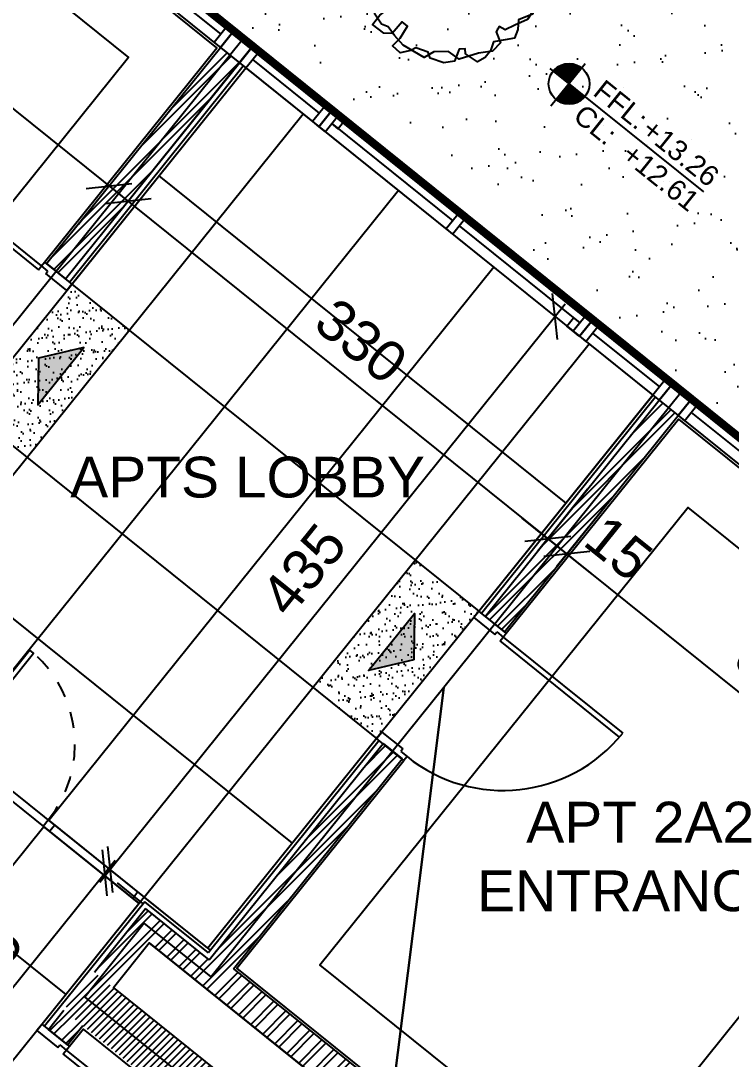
# Model space of a CAD drawing. Extents: x 0 to 47, y -4.1 to 58.5.
# Drawn here: x 23.85 to 28.21, y 40.16 to 46.53 of the extents above; entities that cross this region are included whole.
import ezdxf
from ezdxf.enums import TextEntityAlignment as Align

# ---------------------------------------------------------------- set-up
doc = ezdxf.new("R2010")
doc.units = 0
doc.header["$MEASUREMENT"] = 0
doc.header["$PDMODE"] = 35
doc.header["$PDSIZE"] = 0.3
doc.linetypes.add('HIDDEN2', pattern=[0.1875, 0.125, -0.0625])
doc.layers.get('0').update_dxf_attribs({"linetype": 'CONTINUOUS'})
doc.layers.get('DEFPOINTS').update_dxf_attribs({"linetype": 'CONTINUOUS'})
for name, color, linetype in [('A-ALU', 9, 'CONTINUOUS'), ('A-ANNO-LEVL', 3, 'CONTINUOUS'), ('A-AREAS', 6, 'CONTINUOUS'), ('a-dim', 3, 'CONTINUOUS'), ('A-DOORS', 1, 'CONTINUOUS'), ('A-ENT-ARROWS', 252, 'CONTINUOUS'), ('A-HATCH-CONC', 8, 'CONTINUOUS'), ('A-HATCH-WALL', 8, 'CONTINUOUS'), ('A-moquette', 137, 'CONTINUOUS'), ('A-NOMENCLATURE', 3, 'CONTINUOUS'), ('A-PLASTER', 8, 'CONTINUOUS'), ('A-PORTE', 1, 'CONTINUOUS'), ('A-proj-marble', 137, 'CONTINUOUS'), ('A-proj-wood', 5, 'CONTINUOUS'), ('a-revetement', 1, 'CONTINUOUS'), ('A-sect-marble', 1, 'CONTINUOUS'), ('A-TILES', 137, 'CONTINUOUS'), ('A-TREES', 63, 'CONTINUOUS'), ('A-WALL', 4, 'CONTINUOUS'), ('areaexe', 2, 'CONTINUOUS')]:
    doc.layers.add(name, color=color, linetype=linetype)
doc.styles.add('A100-STEXT', font='Arial Regular.ttf', dxfattribs={"height": 0.25})
doc.styles.add('ATTR', font='romans.shx', dxfattribs={"width": 0.8, "height": 0.7})
doc.styles.add('BLOCK', font='Arial Regular.ttf', dxfattribs={"width": 0.8, "height": 0.25})
doc.dimstyles.new('A100-DIM', dxfattribs={"dimtxt": 0.25, "dimasz": 0.2, "dimexe": 0.1, "dimexo": 0.3, "dimgap": 0.1, "dimtad": 1, "dimlfac": 100, "dimrnd": 0.5, "dimdsep": 46, "dimtxsty": 'A100-STEXT', "dimblk1": 'OBLIQUE', "dimblk2": 'OBLIQUE', "dimsah": 1, "dimcen": -0.05, "dimdle": 0.1, "dimclrd": 15, "dimclre": 15, "dimclrt": 256, "dimadec": 0, "dimazin": 0, "dimtfac": 0.28, "dimtix": 1, "dimtmove": 2, "dimatfit": 3, "dimldrblk": 'OBLIQUE', "dimfxl": 1, "dimtolj": 1, "dimarcsym": 0})

# ---------------------------------------------------------------- blocks, each defined once
blk = doc.blocks.new('DEC6')
for points in [[(-54.284, 20.69), (-46.215, 15.988), (-45.848, 14.107), (-55.018, 16.458), (-57.585, 10.345), (-52.817, 1.881), (-56.485, -3.291), (-58.319, -8.934), (-54.284, -13.636), (-49.149, -19.279), (-51.35, -24.921), (-51.35, -30.564), (-49.149, -35.736), (-39.979, -36.677), (-37.779, -34.326), (-34.845, -36.677), (-37.412, -44.67), (-32.644, -49.843), (-23.841, -53.134), (-20.54, -50.783), (-12.471, -53.605), (-11.004, -56.896), (-6.602, -62.539), (0, -62.069), (-0.734, -55.015), (0.367, -46.081), (4.768, -46.081), (5.135, -55.956), (9.536, -59.247), (18.706, -59.247), (18.706, -51.724), (17.605, -47.492), (19.806, -43.26), (24.941, -45.141), (23.841, -48.902), (25.308, -51.253), (33.377, -53.134), (41.08, -43.26), (45.848, -41.849), (52.45, -38.558), (52.817, -30.564), (50.616, -23.04), (52.083, -16.928), (56.851, -13.636), (60.152, -10.815), (61.986, -4.232), (59.052, 1.411), (52.817, 1.411), (51.716, 4.703), (56.485, 5.173), (57.218, 9.405), (59.052, 12.226), (57.218, 23.982), (53.55, 25.862), (49.883, 25.392), (46.582, 31.505), (47.315, 37.618), (43.647, 44.671), (32.277, 46.082), (28.609, 49.844), (27.876, 55.016), (19.439, 58.308), (16.505, 55.956), (5.502, 54.546), (4.401, 55.486), (0, 54.076), (0.367, 51.254), (4.034, 46.082), (2.567, 41.85), (-2.201, 41.85), (-6.236, 47.963), (-6.236, 55.486), (-12.471, 58.778), (-19.073, 54.076), (-15.772, 50.314), (-16.505, 46.082), (-23.841, 43.731), (-34.111, 47.493), (-37.412, 43.261), (-33.377, 36.207), (-39.979, 27.743), (-47.682, 36.207), (-51.717, 32.445), (-46.582, 23.982), (-49.149, 21.631)], [(-22.374, 49.844), (-33.011, 46.552), (-36.678, 40.439), (-44.748, 36.207), (-49.149, 30.094), (-48.049, 25.392), (-51.717, 19.279), (-56.852, 10.815), (-57.218, 5.643), (-53.184, -2.351), (-50.249, -8.463), (-45.848, -9.404), (-46.582, -13.166), (-53.184, -16.928), (-52.45, -24.451), (-46.215, -31.034), (-38.879, -41.849), (-30.443, -42.319), (-23.107, -48.432), (-20.54, -55.015), (-5.135, -57.366), (3.301, -55.956), (9.903, -54.075), (14.304, -55.485), (21.64, -53.134), (27.876, -46.081), (35.211, -45.141), (38.512, -37.147), (45.481, -31.504), (51.716, -27.272), (53.55, -20.689), (53.55, -12.696), (55.384, -4.232), (59.419, 5.643), (52.45, 14.107), (53.184, 20.69), (49.883, 31.975), (42.914, 36.677), (38.879, 43.731), (32.644, 48.903), (26.042, 50.314), (21.273, 54.076), (11.737, 56.897), (0, 56.427), (-7.703, 54.076), (-15.405, 54.076)], [(17.239, 49.844), (12.104, 51.725), (8.803, 51.725), (6.602, 49.844), (6.602, 48.433), (8.436, 46.552), (11.737, 47.963), (16.505, 45.612), (18.339, 48.433)], [(27.876, 37.148), (23.474, 39.029), (24.941, 42.79), (33.377, 43.731), (28.609, 40.439)], [(17.972, 35.737), (14.304, 35.267), (15.772, 30.565), (19.806, 31.505)], [(31.177, 27.743), (38.146, 26.803), (38.146, 21.631), (30.81, 14.577), (29.343, 16.458), (33.377, 22.571), (31.177, 25.862)], [(49.149, 21.16), (45.481, 20.22), (46.215, 17.869), (49.516, 16.928)], [(2.567, 0), (0, 0), (0.733, -1.41)], [(41.813, 2.822), (36.678, -1.88), (40.713, -5.642), (44.748, -3.291)]]:
    blk.add_lwpolyline(points, close=True)
at = {"style": 'ATTR', "width": 0.8, "flags": 9}
blk.add_attdef('ESTCODE', (0, 0), '', height=0.7, dxfattribs=at)
blk = doc.blocks.new('_OBLIQUE')
at = {"color": 0, "linetype": 'ByBlock'}
blk.add_line((-0.5, -0.5), (0.5, 0.5), dxfattribs=at)
blk = doc.blocks.new('*D168')
at = {"layer": 'a-dim', "color": 15, "lineweight": -2, "transparency": 16777216}
for p, q in [((21.9777, 47.4585), (24.4713, 45.4531)), ((21.9502, 47.2649), (21.9929, 47.3179)), ((24.2054, 45.282), (24.3307, 45.4379))]:
    blk.add_line(p, q, dxfattribs=at)
at = {"layer": 'DEFPOINTS', "color": 0, "transparency": 16777216}
for p in [(22.1383, 47.4986), (24.3934, 45.5158), (24.3934, 45.5158)]:
    blk.add_point(p, dxfattribs=at)
at = {"layer": 'a-dim', "color": 15, "lineweight": -2, "transparency": 16777216, "xscale": 0.2, "yscale": 0.2, "zscale": 0.2}
for p, rotation in [((22.0556, 47.3958), 141.1937093273593), ((24.3934, 45.5158), 321.1937093273593)]:
    blk.add_blockref('_OBLIQUE', p, dxfattribs=dict(at, rotation=rotation))
at = {"layer": 'a-dim', "transparency": 16777216, "insert": (23.3672, 46.6333), "char_height": 0.25, "attachment_point": 5, "rotation": 321.19371, "style": 'A100-STEXT'}
blk.add_mtext('\\A1;300', dxfattribs=at)
blk = doc.blocks.new('*D169')
at = {"layer": 'a-dim', "color": 15, "lineweight": -2, "transparency": 16777216}
for p, q in [((25.2877, 46.3885), (24.4476, 45.3438)), ((24.4324, 45.4844), (27.1598, 43.291)), ((27.3266, 43.6581), (27.0192, 43.2758))]:
    blk.add_line(p, q, dxfattribs=at)
at = {"layer": 'DEFPOINTS', "color": 0, "transparency": 16777216}
for p in [(25.4757, 46.6223), (27.5146, 43.8918), (27.0819, 43.3537)]:
    blk.add_point(p, dxfattribs=at)
at = {"layer": 'a-dim', "color": 15, "lineweight": -2, "transparency": 16777216, "xscale": 0.2, "yscale": 0.2, "zscale": 0.2}
for p, rotation in [((24.5103, 45.4218), 141.1937093273593), ((27.0819, 43.3537), 321.1937093273593)]:
    blk.add_blockref('_OBLIQUE', p, dxfattribs=dict(at, rotation=rotation))
at = {"layer": 'a-dim', "transparency": 16777216, "insert": (25.9388, 44.5652), "char_height": 0.25, "attachment_point": 5, "rotation": 321.19371, "style": 'A100-STEXT'}
blk.add_mtext('\\A1;330', dxfattribs=at)
blk = doc.blocks.new('*D170')
at = {"layer": 'a-dim', "color": 15, "lineweight": -2, "transparency": 16777216}
for p, q in [((27.3266, 43.6581), (27.0192, 43.2758)), ((27.4435, 43.5641), (27.1361, 43.1818)), ((27.0819, 43.3537), (26.926, 43.479)), ((27.0819, 43.3537), (27.1988, 43.2597)), ((27.1988, 43.2597), (27.3546, 43.1344))]:
    blk.add_line(p, q, dxfattribs=at)
at = {"layer": 'DEFPOINTS', "color": 0, "transparency": 16777216}
for p in [(27.5146, 43.8918), (27.6315, 43.7978), (27.1988, 43.2597)]:
    blk.add_point(p, dxfattribs=at)
at = {"layer": 'a-dim', "color": 15, "lineweight": -2, "transparency": 16777216, "xscale": 0.2, "yscale": 0.2, "zscale": 0.2}
for p, rotation in [((27.0819, 43.3537), 321.1937093273593), ((27.1988, 43.2597), 141.1937093273593)]:
    blk.add_blockref('_OBLIQUE', p, dxfattribs=dict(at, rotation=rotation))
at = {"layer": 'a-dim', "transparency": 16777216, "insert": (27.5168, 43.2961), "char_height": 0.25, "attachment_point": 5, "rotation": 321.19371, "style": 'A100-STEXT'}
blk.add_mtext('\\A1;15', dxfattribs=at)
blk = doc.blocks.new('*D171')
at = {"layer": 'a-dim', "color": 15, "lineweight": -2, "transparency": 16777216}
for p, q in [((27.4435, 43.5641), (27.1361, 43.1818)), ((27.1208, 43.3224), (29.6145, 41.317)), ((29.7187, 41.6061), (29.4739, 41.3017))]:
    blk.add_line(p, q, dxfattribs=at)
at = {"layer": 'DEFPOINTS', "color": 0, "transparency": 16777216}
for p in [(27.6315, 43.7978), (29.9067, 41.8398), (29.5366, 41.3796)]:
    blk.add_point(p, dxfattribs=at)
at = {"layer": 'a-dim', "color": 15, "lineweight": -2, "transparency": 16777216, "xscale": 0.2, "yscale": 0.2, "zscale": 0.2}
for p, rotation in [((27.1988, 43.2597), 141.1937093273593), ((29.5366, 41.3796), 321.1937093273593)]:
    blk.add_blockref('_OBLIQUE', p, dxfattribs=dict(at, rotation=rotation))
at = {"layer": 'a-dim', "transparency": 16777216, "insert": (28.5104, 42.4971), "char_height": 0.25, "attachment_point": 5, "rotation": 321.19371, "style": 'A100-STEXT'}
blk.add_mtext('\\A1;300', dxfattribs=at)
blk = doc.blocks.new('LVTAG_P')
for p, q in [((0, 0.00314), (0, -0.00353)), ((-0.00301, 0), (0.02113, 0))]:
    blk.add_line(p, q)
at = {"const_width": 0.0025}
for points in [[(0, 0.00125, 0.414214), (-0.00125, 0, 1)], [(0, -0.00125, 0.414214), (0.00125, 0, 1)]]:
    blk.add_lwpolyline(points, format="xyb", dxfattribs=at)
blk.add_circle((0, 0), 0.0025)
at = {"style": 'BLOCK'}
for s, p in [('FFL:', (0.00297, 0.00076)), ('CL:', (0.00294, -0.00312))]:
    blk.add_text(s, height=0.0025, dxfattribs=at).set_placement(p)
for p in [(0.01054, 0.00076), (0.01054, -0.00313)]:
    blk.add_attdef('+00.00', p, '', height=0.0025, dxfattribs=at)
blk = doc.blocks.new('P100E21.5D')
at = {"layer": 'A-PORTE'}
for p, q in [((0.03, 0.215), (0.03, 1.155)), ((0.06, 1.155), (0.06, 0.215)), ((0.03, 0.215), (0, 0.215)), ((0, 0.215), (0, 0)), ((0.06, 0.215), (0.02, 0.215)), ((0.03, 0.165), (0.03, 0.215)), ((0.97, 0.215), (1, 0.215)), ((0.97, 0.165), (0.97, 0.215)), ((1, 0.215), (1, 0)), ((0.05, 0.165), (0.03, 0.165)), ((0.05, 0), (0.05, 0.165)), ((0.95, 0), (0.95, 0.165)), ((0.95, 0.165), (0.97, 0.165)), ((0, 0), (0.05, 0)), ((1, 0), (0.95, 0))]:
    blk.add_line(p, q, dxfattribs=at)
blk.add_arc((0.03, 0.215), 0.94, 0, 90, dxfattribs=at)
blk = doc.blocks.new('P90E21.5D')
at = {"layer": 'A-PORTE'}
for p, q in [((0, 0), (-0.0313, -0.039)), ((0.1675, -0.1347), (0, 0)), ((-0.0313, -0.039), (0.0972, -0.1424)), ((0.0972, -0.1424), (0.1098, -0.1268)), ((0.1098, -0.1268), (0.1487, -0.1581)), ((0.1299, -0.1815), (0.155, -0.1503)), ((0.7845, -0.7079), (0.1299, -0.1815)), ((0.1487, -0.1581), (0.1675, -0.1347)), ((0.1487, -0.1581), (0.8033, -0.6845)), ((-0.564, -0.7013), (-0.5327, -0.6624)), ((-0.5327, -0.6624), (-0.4041, -0.7658)), ((-0.3965, -0.8361), (-0.564, -0.7013)), ((-0.4041, -0.7658), (-0.4166, -0.7814)), ((-0.4166, -0.7814), (-0.3777, -0.8127)), ((-0.3777, -0.8127), (-0.3965, -0.8361))]:
    blk.add_line(p, q, dxfattribs=at)
blk.add_arc((0.1487, -0.1581), 0.84, 231.19371, 321.19371, dxfattribs=at)
blk = doc.blocks.new('P_ENT_WOOD')
at = {"layer": 'A-PORTE'}
for points in [[(0.5883, -0.4732), (0.6117, -0.492), (1.0751, 0.0842), (1.0517, 0.103)], [(0, 0), (0.5883, -0.4732), (0.557, -0.5121), (-0.0313, -0.039)], [(1.165, -0.9369), (1.7534, -1.4101), (1.722, -1.449), (1.1337, -0.9759)]]:
    blk.add_lwpolyline(points, close=True, dxfattribs=at)
for points in [[(0.039, -0.0313), (0.0076, -0.0703)], [(0.5494, -0.4418), (0.5181, -0.4808)], [(1.204, -0.9682), (1.1726, -1.0072)], [(1.7144, -1.3787), (1.6831, -1.4177)]]:
    blk.add_lwpolyline(points, dxfattribs=at)
at = {"layer": 'A-PORTE', "linetype": 'HIDDEN2', "ltscale": 0.5}
blk.add_arc((0.5883, -0.4732), 0.74, 321.19371, 48.87027, dxfattribs=at)
blk = doc.blocks.new('*D192')
at = {"layer": 'a-dim', "color": 15, "lineweight": -2, "transparency": 16777216}
for p, q in [((24.3371, 41.2483), (27.1886, 44.794)), ((27.2755, 44.5957), (27.2038, 44.6534)), ((24.5494, 41.2059), (24.4777, 41.2635))]:
    blk.add_line(p, q, dxfattribs=at)
at = {"layer": 'DEFPOINTS', "color": 0, "transparency": 16777216}
for p in [(27.0417, 44.7838), (27.1259, 44.716), (24.3156, 41.3939)]:
    blk.add_point(p, dxfattribs=at)
at = {"layer": 'a-dim', "color": 15, "lineweight": -2, "transparency": 16777216, "xscale": 0.2, "yscale": 0.2, "zscale": 0.2}
for p, rotation in [((27.1259, 44.716), 51.19370936742238), ((24.3998, 41.3262), 231.1937093674224)]:
    blk.add_blockref('_OBLIQUE', p, dxfattribs=dict(at, rotation=rotation))
at = {"layer": 'a-dim', "transparency": 16777216, "insert": (25.5854, 43.1638), "char_height": 0.25, "attachment_point": 5, "rotation": 51.19371, "style": 'A100-STEXT'}
blk.add_mtext('\\A1;435', dxfattribs=at)
blk = doc.blocks.new('*D197')
at = {"layer": 'a-dim', "color": 15, "lineweight": -2, "transparency": 16777216}
for p, q in [((22.9485, 39.5419), (24.4305, 41.3847)), ((24.6016, 41.1187), (24.4457, 41.2441)), ((23.245, 39.4318), (23.0891, 39.5571))]:
    blk.add_line(p, q, dxfattribs=at)
at = {"layer": 'DEFPOINTS', "color": 0, "transparency": 16777216}
for p in [(24.3678, 41.3067), (24.3678, 41.3067), (23.0112, 39.6198)]:
    blk.add_point(p, dxfattribs=at)
at = {"layer": 'a-dim', "color": 15, "lineweight": -2, "transparency": 16777216, "xscale": 0.2, "yscale": 0.2, "zscale": 0.2}
for p, rotation in [((24.3678, 41.3067), 51.19370937197299), ((23.0112, 39.6198), 231.193709371973)]:
    blk.add_blockref('_OBLIQUE', p, dxfattribs=dict(at, rotation=rotation))
at = {"layer": 'a-dim', "transparency": 16777216, "insert": (23.5121, 40.6059), "char_height": 0.25, "attachment_point": 5, "rotation": 51.19371, "style": 'A100-STEXT'}
blk.add_mtext('\\A1;216.5', dxfattribs=at)

msp = doc.modelspace()

# ---------------------------------------------------------------- hatches: boundary and pattern name
at = {"layer": 'A-ENT-ARROWS'}
for points in [[(23.96151, 44.46015), (23.95751, 44.17513), (24.23875, 44.52642)], [(26.26036, 42.61141), (25.98284, 42.54636), (26.26562, 42.89641)]]:
    msp.add_hatch(color=256, dxfattribs=at).paths.add_polyline_path(points)
at = {"layer": 'A-HATCH-CONC'}
h = msp.add_hatch(dxfattribs=at)
h.set_pattern_fill('ANSI31', color=256, scale=0.25, style=0)
h.paths.add_polyline_path([(27.28867, 38.2972), (24.30407, 40.69742), (24.11606, 40.46364), (26.8435, 38.27023), (25.62093, 36.74999), (26.0444, 36.74999)])
at = {"layer": 'A-HATCH-WALL'}
h = msp.add_hatch(dxfattribs=at)
h.set_pattern_fill('ANSI32', color=256, scale=0.25, style=0)
h.paths.add_polyline_path([(24.12752, 44.94581), (25.19289, 46.27057), (25.076, 46.36458), (24.01063, 45.03982)])
h = msp.add_hatch(dxfattribs=at)
h.set_pattern_fill('ANSI32', color=256, scale=0.25, style=0)
h.paths.add_polyline_path([(26.69911, 42.87774), (26.816, 42.78374), (27.88137, 44.10849), (27.76448, 44.2025)])
h = msp.add_hatch(dxfattribs=at)
h.set_pattern_fill('ANSI32', color=256, scale=0.25, style=0)
h.paths.add_polyline_path([(25.15527, 40.71867), (26.18931, 42.00447), (26.07242, 42.09847), (25.00705, 40.77371), (24.61741, 41.08706), (24.59548, 41.05978), (24.30407, 40.69742), (24.42096, 40.60342), (24.6403, 40.87616), (27.25085, 38.77675), (27.03151, 38.50401), (27.10944, 38.44134), (27.32878, 38.71409), (27.43008, 38.63262), (27.21074, 38.35987), (27.28867, 38.2972), (27.50801, 38.56995), (29.56918, 36.91235), (29.66318, 37.02924), (27.57863, 38.70564), (27.73531, 38.90046), (27.61842, 38.99446), (27.49308, 38.83861)])
h = msp.add_hatch(dxfattribs=at)
h.set_pattern_fill('ANSI32', color=256, scale=0.25, style=0)
h.paths.add_polyline_path([(24.23295, 40.36964), (24.11606, 40.46364), (24.02206, 40.34675), (24.13895, 40.25275)])
at = {"layer": 'A-moquette'}
h = msp.add_hatch(dxfattribs=at)
h.set_pattern_fill('AR-SAND', color=256, scale=0.05, angle=-4e-14, style=0)
h.paths.add_polyline_path([(24.51715, 44.63247), (24.16648, 44.91448), (23.53979, 44.13521), (23.89046, 43.8532)])
h = msp.add_hatch(dxfattribs=at)
h.set_pattern_fill('AR-SAND', color=256, scale=0.05, angle=-4e-14, style=0)
h.paths.add_polyline_path([(26.66014, 42.90907), (26.27051, 43.22242), (25.64382, 42.44315), (26.03345, 42.12981), (26.06479, 42.16877)])
at = {"layer": 'A-TREES'}
h = msp.add_hatch(dxfattribs=at)
h.set_pattern_fill('AR-SAND', color=256, scale=0.2, style=0)
h.set_pattern_definition([(37.5, (4.72837, 53.1), (-0.0125987, 0.3853648), [0, -0.304, 0, -0.34, 0, -0.325]), (7.5, (4.72837, 53.1), (0.353955, 0.564429), [0, -0.164, 0, -0.274, 0, -0.105]), (327.5, (4.48237, 53.1), (0.6228284, 0.001132), [0, -0.1, 0, -0.36, 0, -0.47]), (317.5, (4.48237, 53.1), (0.601225, 0.175535), [0, -0.05, 0, -0.236, 0, -0.27])])
h.paths.add_polyline_path([(26.02095, 49.45441), (25.39426, 48.67514), (24.26622, 47.27246), (24.30518, 47.24112), (24.34414, 47.20979), (28.94183, 43.51232), (30.06987, 44.91501), (30.69656, 45.69427)])

# ---------------------------------------------------------------- linework, layer by layer
at = {"layer": 'A-ALU'}
for p, q in [((24.31586, 47.14271), (28.80445, 43.53297)), ((24.19543, 47.07273), (28.76194, 43.40034)), ((24.27512, 47.09205), (25.07777, 46.44656)), ((25.27259, 46.28989), (25.68171, 45.96088)), ((25.75963, 45.89821), (26.49994, 45.30285)), ((26.5389, 45.27152), (27.27921, 44.67617)), ((27.35713, 44.6135), (27.76625, 44.28448)), ((27.96107, 44.12781), (28.76372, 43.48232))]:
    msp.add_line(p, q, dxfattribs=at)
for points in [[(25.03704, 46.39591), (25.076, 46.36458), (25.15747, 46.46588), (25.11851, 46.49722)], [(25.19289, 46.27057), (25.23185, 46.23924), (25.31332, 46.34054), (25.27436, 46.37188)], [(25.64097, 45.91023), (25.67993, 45.87889), (25.7614, 45.9802), (25.72244, 46.01153)], [(25.67993, 45.87889), (25.7189, 45.84756), (25.80037, 45.94886), (25.7614, 45.9802)], [(26.4592, 45.2522), (26.49817, 45.22087), (26.57964, 45.32217), (26.54067, 45.35351)], [(27.23847, 44.62551), (27.27744, 44.59418), (27.35891, 44.69548), (27.31994, 44.72682)], [(27.27744, 44.59418), (27.3164, 44.56284), (27.39787, 44.66415), (27.35891, 44.69548)], [(27.72552, 44.23383), (27.76448, 44.2025), (27.84595, 44.3038), (27.80699, 44.33514)], [(27.88137, 44.10849), (27.92033, 44.07716), (28.0018, 44.17846), (27.96284, 44.2098)]]:
    msp.add_lwpolyline(points, close=True, dxfattribs=at)
for points in [[(25.80037, 45.94886), (25.83933, 45.91753), (25.7986, 45.86688), (25.75963, 45.89821), (25.80037, 45.94886)], [(27.24024, 44.7075), (27.27921, 44.67617), (27.23847, 44.62551), (27.19951, 44.65685), (27.24024, 44.7075)]]:
    msp.add_lwpolyline(points, dxfattribs=at)
at = {"layer": 'A-AREAS'}
for points in [[(17.55324, 42.14836), (18.69876, 41.22713), (19.60743, 42.35702), (19.97758, 42.05934), (20.96415, 43.28612), (20.80768, 43.41196), (21.12146, 43.80214), (21.278, 43.67638), (22.33001, 42.83034), (25.21592, 46.41888), (24.2769, 47.17404), (26.20083, 49.5664), (23.11502, 52.04801), (19.53813, 54.92455), (15.96124, 57.80109)], [(17.55324, 42.14836), (18.69876, 41.22713), (19.60743, 42.35702), (19.97758, 42.05934), (20.96415, 43.28612), (21.63507, 42.84383), (22.35589, 42.26415), (22.57524, 42.53689), (21.13305, 43.6956), (20.91425, 43.42352), (21.63507, 42.84383), (20.96415, 43.28612), (20.80768, 43.41196), (21.12146, 43.80214), (22.33001, 42.83034), (25.21592, 46.41888), (27.90439, 44.2568), (25.01849, 40.66827), (24.60937, 40.99728), (24.24432, 40.54336), (27.0507, 38.28646)], [(28.84341, 43.50164), (27.90439, 44.2568), (26.44418, 42.44107), (26.09959, 39.7026), (27.25085, 38.77675), (27.03151, 38.50401), (24.42096, 40.60342), (24.6403, 40.87616), (26.09959, 39.7026), (26.44418, 42.44107), (25.01849, 40.66827), (24.60937, 40.99728), (24.24432, 40.54336), (27.0507, 38.28646), (24.97409, 35.7057), (27.76357, 33.4624), (27.63823, 33.30654), (27.75512, 33.21254), (27.0031, 32.27741), (27.11387, 32.18833), (27.11387, 31.81), (26.63837, 31.81), (26.63837, 27.07)]]:
    msp.add_lwpolyline(points, dxfattribs=at)
for points in [[(24.2769, 47.17404), (26.20083, 49.5664), (30.76735, 45.894), (28.84341, 43.50164)], [(24.42096, 40.60342), (24.6403, 40.87616), (27.25085, 38.77675), (27.03151, 38.50401)]]:
    msp.add_lwpolyline(points, close=True, dxfattribs=at)
at = {"layer": 'A-ENT-ARROWS'}
for points in [[(23.96151, 44.46015), (23.95751, 44.17513), (24.23875, 44.52642)], [(26.26036, 42.61141), (25.98284, 42.54636), (26.26562, 42.89641)]]:
    msp.add_lwpolyline(points, close=True, dxfattribs=at)
at = {"layer": 'A-PLASTER'}
for points in [[(23.99894, 45.04922), (25.05491, 46.36229), (23.43014, 47.66893)], [(26.82769, 42.77434), (27.88366, 44.0874), (29.50843, 42.78076)], [(27.60673, 39.00386), (27.49079, 38.85969), (25.17636, 40.72096), (26.201, 41.99507)], [(24.15064, 40.24335), (24.23524, 40.34855), (26.82241, 38.26794), (23.54169, 34.18847), (23.49883, 34.22293), (23.48943, 34.21125)]]:
    msp.add_lwpolyline(points, dxfattribs=at)
at = {"layer": 'A-proj-marble'}
for p, q in [((22.85643, 42.56741), (25.58253, 45.95723)), ((24.69917, 45.57686), (27.19283, 43.57145)), ((26.16702, 45.48718), (23.44092, 42.09736)), ((26.75145, 45.01718), (24.02535, 41.62736)), ((24.16648, 44.91448), (26.66014, 42.90907)), ((24.60978, 41.15736), (27.33588, 44.54718)), ((23.53979, 44.13521), (26.03345, 42.12981)), ((23.02277, 43.49231), (25.51644, 41.48691)), ((22.37595, 41.96998), (24.12932, 40.55992)), ((23.99402, 41.58839), (22.64663, 39.91296))]:
    msp.add_line(p, q, dxfattribs=at)
for points in [[(24.99942, 40.84401), (22.50576, 42.84942), (25.23185, 46.23924), (27.72552, 44.23383)], [(21.47777, 40.85297), (22.82509, 42.52844), (24.57845, 41.11839), (23.231, 39.44301)]]:
    msp.add_lwpolyline(points, close=True, dxfattribs=at)
at = {"layer": 'A-proj-wood'}
for p, q in [((26.03345, 42.12981), (24.99942, 40.84401)), ((26.04904, 42.11727), (25.015, 40.83148))]:
    msp.add_line(p, q, dxfattribs=at)
for points in [[(24.1509, 44.92701), (25.21627, 46.25177)], [(24.16648, 44.91448), (25.23185, 46.23924)], [(26.66014, 42.90907), (27.72552, 44.23383)], [(26.67573, 42.89654), (27.7411, 44.2213)]]:
    msp.add_lwpolyline(points, dxfattribs=at)
at = {"layer": 'a-revetement'}
for points in [[(25.076, 46.36458), (25.19289, 46.27057), (25.27436, 46.37188), (25.15747, 46.46588)], [(27.76448, 44.2025), (27.88137, 44.10849), (27.96284, 44.2098), (27.84595, 44.3038)]]:
    msp.add_lwpolyline(points, close=True, dxfattribs=at)
at = {"layer": 'A-sect-marble'}
for p, q in [((24.60978, 41.15736), (23.98309, 40.37809)), ((24.60978, 41.15736), (23.98309, 40.37809)), ((24.61283, 41.12924), (23.99868, 40.36555)), ((24.61283, 41.12924), (23.99868, 40.36555)), ((25.015, 40.83148), (24.60978, 41.15736)), ((25.015, 40.83148), (24.60978, 41.15736)), ((25.00247, 40.81589), (24.61283, 41.12924)), ((25.00247, 40.81589), (24.61283, 41.12924)), ((25.015, 40.83148), (25.00247, 40.81589)), ((25.015, 40.83148), (25.00247, 40.81589))]:
    msp.add_line(p, q, dxfattribs=at)
at = {"layer": 'A-TILES'}
for points in [[(22.79923, 47.68226), (24.51362, 46.30354), (22.25754, 43.49817), (20.54314, 44.87689)], [(29.65679, 42.16739), (27.9424, 43.54611), (25.68632, 40.74074), (27.40071, 39.36203)]]:
    msp.add_lwpolyline(points, close=True, dxfattribs=at)
at = {"layer": 'A-WALL'}
for p, q in [((24.01063, 45.03982), (25.076, 46.36458)), ((25.076, 46.36458), (25.19289, 46.27057)), ((24.12752, 44.94581), (25.19289, 46.27057)), ((24.01063, 45.03982), (24.12752, 44.94581)), ((26.69911, 42.87774), (27.76448, 44.2025)), ((27.76448, 44.2025), (27.88137, 44.10849)), ((26.816, 42.78374), (27.88137, 44.10849)), ((26.69911, 42.87774), (26.816, 42.78374)), ((25.00705, 40.77371), (26.07242, 42.09847)), ((26.07242, 42.09847), (26.18931, 42.00447)), ((25.15527, 40.71867), (26.18931, 42.00447)), ((24.30407, 40.69742), (24.61741, 41.08706)), ((25.00705, 40.77371), (24.61741, 41.08706)), ((24.42096, 40.60342), (24.6403, 40.87616)), ((27.25085, 38.77675), (24.6403, 40.87616)), ((25.15527, 40.71867), (27.49308, 38.83861)), ((24.02206, 40.34675), (24.11606, 40.46364)), ((24.13895, 40.25275), (24.23295, 40.36964)), ((24.13895, 40.25275), (24.02206, 40.34675))]:
    msp.add_line(p, q, dxfattribs=at)
at = {"layer": 'areaexe', "const_width": 0.05}
msp.add_lwpolyline([(41.90837, 22.08), (41.90837, 24.34), (41.60837, 24.34), (41.60837, 23.01), (39.92837, 23.01), (39.92837, 27.67), (41.90837, 27.67), (41.90837, 28.21), (41.12337, 28.21), (41.12337, 29.94), (41.60837, 29.94), (41.90568, 30.97077), (41.90837, 31.81), (37.18837, 31.81), (37.18837, 32.91101), (40.81894, 37.42552), (35.38784, 41.79405), (33.86802, 43.39961), (30.76735, 45.894), (28.84341, 43.50164), (24.2769, 47.17404)], dxfattribs=at)

# ---------------------------------------------------------------- block references
at = {"layer": 'A-ANNO-LEVL'}
ref = msp.add_blockref('LVTAG_P', (27.21235, 46.14139), dxfattribs=dict(at, xscale=50.00000000000001, yscale=50.00000000000001, zscale=50.00000000000001, rotation=321.1999999999999))
ref.add_attrib('+00.00', '+13.26', (27.64693, 45.84066), dxfattribs={"layer": '0', "height": 0.125, "rotation": 321.2, "style": 'BLOCK'})
ref.add_attrib('+00.00', '+12.61', (27.52514, 45.68917), dxfattribs={"layer": '0', "height": 0.125, "rotation": 321.2, "style": 'BLOCK'})
at = {"layer": 'A-DOORS', "xscale": -1, "rotation": 51.19371012126664}
msp.add_blockref('P100E21.5D', (24.16648, 44.91448), dxfattribs=at)
at = {"layer": 'A-DOORS', "rotation": 231.1937086932343}
msp.add_blockref('P100E21.5D', (26.66014, 42.90907), dxfattribs=at)
at = {"layer": 'A-DOORS'}
for name, p in [('P_ENT_WOOD', (22.85642, 42.56741)), ('P90E21.5D', (23.98309, 40.37809))]:
    msp.add_blockref(name, p, dxfattribs=at)
at = {"layer": 'A-TREES', "xscale": -0.00950399185834953, "yscale": 0.009504007548457594, "zscale": 0.009504000000000002, "rotation": 321.3196377522352}
msp.add_blockref('DEC6', (26.49924, 46.83423), dxfattribs=at)

# ---------------------------------------------------------------- texts
at = {"layer": 'A-NOMENCLATURE', "style": 'A100-STEXT'}
for s, p in [('APTS LOBBY', (25.24247, 43.73157)), ('APT 2A2', (27.64893, 41.6186)), ('ENTRANCE', (27.60883, 41.19612))]:
    msp.add_text(s, height=0.25, dxfattribs=at).set_placement(p, align=Align.MIDDLE)

# ---------------------------------------------------------------- dimensions: what is measured, and where the dimension line sits
at = {"layer": 'a-dim'}
for base, p1, p2, picture, middle in [((24.3934, 45.51578), (22.13825, 47.49863), (24.3934, 45.51578), '*D168', (23.36721, 46.63327)), ((27.08187, 43.3537), (25.47575, 46.62229), (27.51465, 43.89184), '*D169', (25.9388, 44.5652)), ((29.53657, 41.37963), (27.63154, 43.79784), (29.90668, 41.83984), '*D171', (28.51038, 42.49712))]:
    dim = msp.add_linear_dim(base=base, p1=p1, p2=p2, angle=321.193709, dimstyle='A100-DIM', dxfattribs=at)
    dim.commit()
    dim.dimension.update_dxf_attribs({"geometry": picture, "text_midpoint": middle})
for p1, p2, distance, picture, middle in [((24.31561, 41.39393), (27.0417, 44.78375), -0.10805, '*D192', (25.5854, 43.16384)), ((23.01118, 39.61979), (24.36782, 41.30673), 0, '*D197', (23.51211, 40.60592))]:
    dim = msp.add_aligned_dim(p1=p1, p2=p2, distance=distance, dimstyle='A100-DIM', dxfattribs=at)
    dim.commit()
    dim.dimension.update_dxf_attribs({"geometry": picture, "text_midpoint": middle})
dim = msp.add_linear_dim(base=(27.19876, 43.2597), p1=(27.51465, 43.89184), p2=(27.63154, 43.79784), angle=321.193709, dimstyle='A100-DIM', dxfattribs=at)
dim.commit()
dim.dimension.update_dxf_attribs({"geometry": '*D170', "text_midpoint": (27.51676, 43.29609), "dimtype": 160})

doc.saveas('drawing.dxf')
